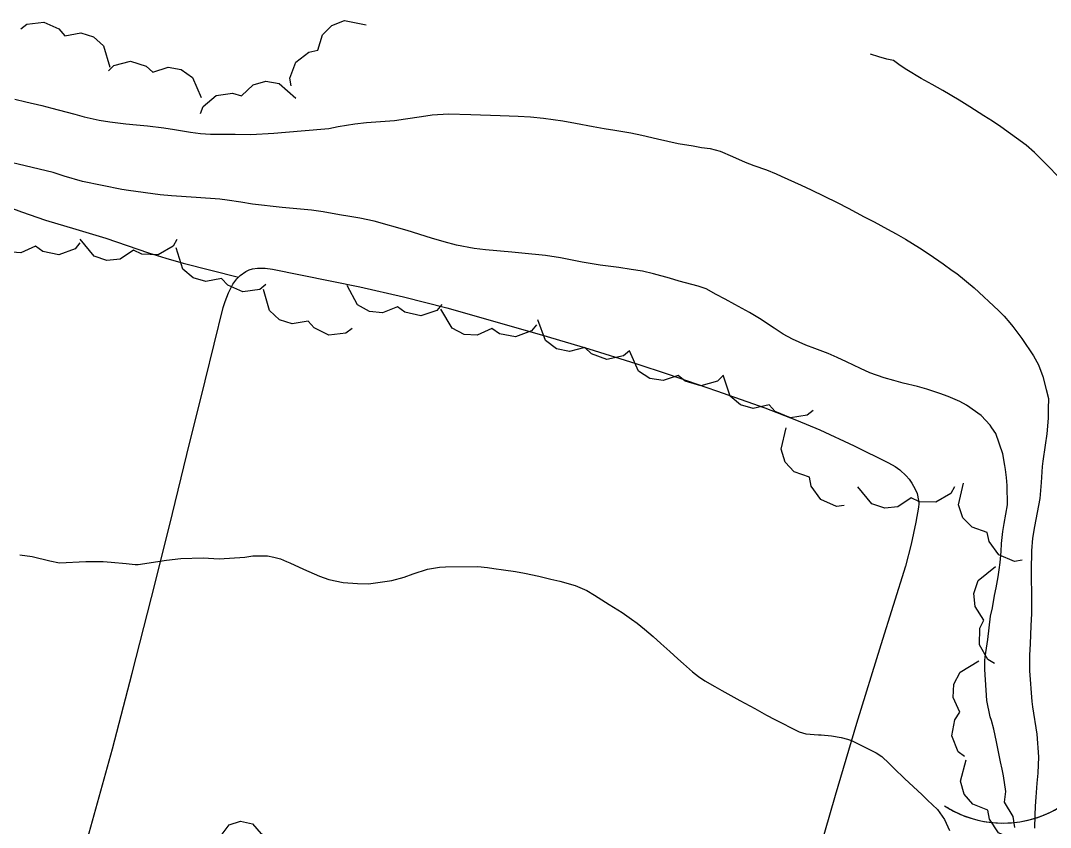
# Model space of a CAD drawing. Extents: x 483350 to 484165, y 4631134 to 4631561.
# Drawn here: x 483863.52 to 483911.22, y 4631523.79 to 4631561.14 of the extents above; entities that cross this region are included whole.
import ezdxf

# ---------------------------------------------------------------- set-up
doc = ezdxf.new("R2010")
doc.units = 0
doc.header["$MEASUREMENT"] = 0
doc.layers.add('1000_corbes', color=35, linetype='Continuous', plot=False)
doc.layers.add('1000_corbes mestres', color=37, linetype='Continuous', plot=False)
doc.layers.add('_POUM POLIGON', color=5, linetype='Continuous', lineweight=30)
doc.layers.add('camins', color=252, linetype='Continuous')
doc.layers.add('vegetació_ boscos', color=7, linetype='Continuous', true_color=0x8bb078)
doc.layers.add('vegetació_arbres', color=7, linetype='Continuous', true_color=0x8bb078)

msp = doc.modelspace()

# ---------------------------------------------------------------- linework, layer by layer
at = {"layer": '1000_corbes', "flags": 128}
for points in [[(483863.252, 4631557.5), (483863.762, 4631557.385), (483864.502, 4631557.214), (483864.967, 4631557.091), (483865.619, 4631556.924), (483866.036, 4631556.813), (483866.473, 4631556.689), (483867.166, 4631556.538), (483867.652, 4631556.456), (483868.401, 4631556.368), (483868.897, 4631556.32), (483869.398, 4631556.267), (483870.153, 4631556.173), (483870.656, 4631556.098), (483871.393, 4631555.983), (483871.86, 4631555.917), (483872.321, 4631555.879), (483873.457, 4631555.885), (483874.182, 4631555.878), (483875.248, 4631555.925), (483876.522, 4631556.037), (483877.807, 4631556.155), (483878.233, 4631556.24), (483879.005, 4631556.368), (483879.546, 4631556.431), (483880.847, 4631556.524), (483881.35, 4631556.593), (483882.092, 4631556.711), (483882.581, 4631556.777), (483883.34, 4631556.831), (483884.381, 4631556.803), (483885.729, 4631556.746), (483886.569, 4631556.722), (483887.145, 4631556.693), (483887.738, 4631556.633), (483888.64, 4631556.499), (483889.228, 4631556.4), (483890.049, 4631556.247), (483890.558, 4631556.155), (483891.044, 4631556.073), (483891.793, 4631555.942), (483892.294, 4631555.847), (483893.028, 4631555.67), (483893.507, 4631555.556), (483893.982, 4631555.457), (483894.668, 4631555.34), (483895.062, 4631555.275), (483895.465, 4631555.22), (483895.932, 4631555.106), (483896.503, 4631554.855), (483897.089, 4631554.597), (483897.485, 4631554.439), (483898.065, 4631554.235), (483898.514, 4631554.046), (483898.749, 4631553.942), (483899.675, 4631553.523), (483900.148, 4631553.307), (483901.348, 4631552.727), (483901.858, 4631552.456), (483902.6, 4631552.062), (483903.063, 4631551.823), (483903.681, 4631551.493), (483904.084, 4631551.27), (483904.507, 4631551.023), (483905.166, 4631550.619), (483905.603, 4631550.327), (483906.258, 4631549.877), (483906.673, 4631549.579), (483906.882, 4631549.429), (483907.687, 4631548.768), (483908.824, 4631547.723), (483909.076, 4631547.453), (483909.338, 4631547.147), (483909.477, 4631546.979), (483909.897, 4631546.429), (483910.443, 4631545.625), (483910.666, 4631545.214), (483910.876, 4631544.67), (483911.021, 4631544.071), (483911.128, 4631543.647), (483911.125, 4631543.165), (483911.113, 4631542.739), (483911.052, 4631542.008), (483910.986, 4631541.492), (483910.872, 4631540.744), (483910.84, 4631540.493), (483910.787, 4631539.765), (483910.73, 4631539.02)], [(483863.252, 4631557.5), (483863.762, 4631557.385), (483864.502, 4631557.214), (483864.967, 4631557.091), (483865.619, 4631556.924), (483866.036, 4631556.813), (483866.473, 4631556.689), (483867.166, 4631556.538), (483867.652, 4631556.456), (483868.401, 4631556.368), (483868.897, 4631556.32), (483869.398, 4631556.267), (483870.153, 4631556.173), (483870.656, 4631556.098), (483871.393, 4631555.983), (483871.86, 4631555.917), (483872.321, 4631555.879), (483873.457, 4631555.885), (483874.182, 4631555.878), (483875.248, 4631555.925), (483876.522, 4631556.037), (483877.807, 4631556.155), (483878.233, 4631556.24), (483879.005, 4631556.368), (483879.546, 4631556.431), (483880.847, 4631556.524), (483881.35, 4631556.593), (483882.092, 4631556.711), (483882.581, 4631556.777), (483883.34, 4631556.831), (483884.381, 4631556.803), (483885.729, 4631556.746), (483886.569, 4631556.722), (483887.145, 4631556.693), (483887.738, 4631556.633), (483888.64, 4631556.499), (483889.228, 4631556.4), (483890.049, 4631556.247), (483890.558, 4631556.155), (483891.044, 4631556.073), (483891.793, 4631555.942), (483892.294, 4631555.847), (483893.028, 4631555.67), (483893.507, 4631555.556), (483893.982, 4631555.457), (483894.668, 4631555.34), (483895.062, 4631555.275), (483895.465, 4631555.22), (483895.932, 4631555.106), (483896.503, 4631554.855), (483897.089, 4631554.597), (483897.485, 4631554.439), (483898.065, 4631554.235), (483898.514, 4631554.046), (483898.749, 4631553.942), (483899.675, 4631553.523), (483900.148, 4631553.307), (483901.348, 4631552.727), (483901.858, 4631552.456), (483902.6, 4631552.062), (483903.063, 4631551.823), (483903.681, 4631551.493), (483904.084, 4631551.27), (483904.507, 4631551.023), (483905.166, 4631550.619), (483905.603, 4631550.327), (483906.258, 4631549.877), (483906.673, 4631549.579), (483906.882, 4631549.429), (483907.687, 4631548.768), (483908.824, 4631547.723), (483909.076, 4631547.453), (483909.338, 4631547.147), (483909.477, 4631546.979), (483909.897, 4631546.429), (483910.443, 4631545.625), (483910.666, 4631545.214), (483910.876, 4631544.67), (483911.021, 4631544.071), (483911.128, 4631543.647), (483911.125, 4631543.165), (483911.113, 4631542.739), (483911.052, 4631542.008), (483910.986, 4631541.492), (483910.872, 4631540.744), (483910.84, 4631540.493), (483910.787, 4631539.765), (483910.73, 4631539.02)], [(483908.896, 4631536.051), (483908.949, 4631536.564), (483908.96, 4631536.936), (483909.013, 4631537.496), (483909.073, 4631537.862), (483909.232, 4631538.731), (483909.219, 4631539.626), (483909.185, 4631539.995), (483909.143, 4631540.367), (483909.116, 4631540.552), (483909.026, 4631541.086), (483908.688, 4631542.025), (483908.515, 4631542.294), (483908.427, 4631542.416), (483908.012, 4631542.865), (483907.342, 4631543.34), (483907.021, 4631543.51), (483906.491, 4631543.745), (483906.107, 4631543.881), (483905.496, 4631544.076), (483905.068, 4631544.198), (483904.408, 4631544.361), (483903.963, 4631544.477), (483903.517, 4631544.603), (483902.865, 4631544.836), (483902.427, 4631545.031), (483901.771, 4631545.342), (483901.338, 4631545.543), (483900.921, 4631545.725), (483900.308, 4631545.965), (483899.897, 4631546.119), (483899.271, 4631546.392), (483898.848, 4631546.627), (483898.42, 4631546.9), (483897.751, 4631547.346), (483897.286, 4631547.63), (483896.607, 4631548), (483896.158, 4631548.243), (483895.744, 4631548.464), (483895.285, 4631548.732), (483894.902, 4631548.851), (483894.027, 4631549.08), (483893.574, 4631549.223), (483892.842, 4631549.425), (483892.334, 4631549.538), (483891.797, 4631549.628), (483891.229, 4631549.715), (483890.374, 4631549.823), (483889.54, 4631549.955), (483888.526, 4631550.168), (483887.838, 4631550.276), (483886.742, 4631550.38), (483886.28, 4631550.43), (483885.06, 4631550.527), (483884.536, 4631550.59), (483883.709, 4631550.748), (483883.137, 4631550.902), (483882.562, 4631551.07), (483881.43, 4631551.433), (483879.906, 4631551.857), (483879.234, 4631551.995), (483878.768, 4631552.075), (483878.288, 4631552.158), (483877.533, 4631552.294), (483876.996, 4631552.368), (483875.639, 4631552.486), (483874.263, 4631552.638), (483873.729, 4631552.732), (483873.091, 4631552.837), (483872.75, 4631552.876), (483871.661, 4631552.958), (483870.515, 4631553.036), (483869.994, 4631553.08), (483868.52, 4631553.272), (483868.209, 4631553.32), (483866.393, 4631553.695), (483865.545, 4631553.948), (483865.029, 4631554.111), (483861.517, 4631554.948)], [(483908.896, 4631536.051), (483908.949, 4631536.564), (483908.96, 4631536.936), (483909.013, 4631537.496), (483909.073, 4631537.862), (483909.232, 4631538.731), (483909.219, 4631539.626), (483909.185, 4631539.995), (483909.143, 4631540.367), (483909.116, 4631540.552), (483909.026, 4631541.086), (483908.688, 4631542.025), (483908.515, 4631542.294), (483908.427, 4631542.416), (483908.012, 4631542.865), (483907.342, 4631543.34), (483907.021, 4631543.51), (483906.491, 4631543.745), (483906.107, 4631543.881), (483905.496, 4631544.076), (483905.068, 4631544.198), (483904.408, 4631544.361), (483903.963, 4631544.477), (483903.517, 4631544.603), (483902.865, 4631544.836), (483902.427, 4631545.031), (483901.771, 4631545.342), (483901.338, 4631545.543), (483900.921, 4631545.725), (483900.308, 4631545.965), (483899.897, 4631546.119), (483899.271, 4631546.392), (483898.848, 4631546.627), (483898.42, 4631546.9), (483897.751, 4631547.346), (483897.286, 4631547.63), (483896.607, 4631548), (483896.158, 4631548.243), (483895.744, 4631548.464), (483895.285, 4631548.732), (483894.902, 4631548.851), (483894.027, 4631549.08), (483893.574, 4631549.223), (483892.842, 4631549.425), (483892.334, 4631549.538), (483891.797, 4631549.628), (483891.229, 4631549.715), (483890.374, 4631549.823), (483889.54, 4631549.955), (483888.526, 4631550.168), (483887.838, 4631550.276), (483886.742, 4631550.38), (483886.28, 4631550.43), (483885.06, 4631550.527), (483884.536, 4631550.59), (483883.709, 4631550.748), (483883.137, 4631550.902), (483882.562, 4631551.07), (483881.43, 4631551.433), (483879.906, 4631551.857), (483879.234, 4631551.995), (483878.768, 4631552.075), (483878.288, 4631552.158), (483877.533, 4631552.294), (483876.996, 4631552.368), (483875.639, 4631552.486), (483874.263, 4631552.638), (483873.729, 4631552.732), (483873.091, 4631552.837), (483872.75, 4631552.876), (483871.661, 4631552.958), (483870.515, 4631553.036), (483869.994, 4631553.08), (483868.52, 4631553.272), (483868.209, 4631553.32), (483866.393, 4631553.695), (483865.545, 4631553.948), (483865.029, 4631554.111), (483861.517, 4631554.948)], [(483910.73, 4631539.02), (483910.492, 4631537.728), (483910.393, 4631537.176), (483910.339, 4631536.59), (483910.327, 4631535.68), (483910.351, 4631534.259), (483910.341, 4631533.692), (483910.317, 4631533.122), (483910.278, 4631532.29), (483910.26, 4631531.768), (483910.247, 4631531.048), (483910.356, 4631529.626), (483910.394, 4631529.376), (483910.591, 4631528.106), (483910.663, 4631527.062), (483910.637, 4631526.304), (483910.599, 4631525.843), (483910.543, 4631525.195), (483910.519, 4631524.774), (483910.501, 4631524.36), (483910.482, 4631523.753)], [(483910.73, 4631539.02), (483910.492, 4631537.728), (483910.393, 4631537.176), (483910.339, 4631536.59), (483910.327, 4631535.68), (483910.351, 4631534.259), (483910.341, 4631533.692), (483910.317, 4631533.122), (483910.278, 4631532.29), (483910.26, 4631531.768), (483910.247, 4631531.048), (483910.356, 4631529.626), (483910.394, 4631529.376), (483910.591, 4631528.106), (483910.663, 4631527.062), (483910.637, 4631526.304), (483910.599, 4631525.843), (483910.543, 4631525.195), (483910.519, 4631524.774), (483910.501, 4631524.36), (483910.482, 4631523.753)], [(483863.484, 4631536.407), (483864.066, 4631536.33), (483864.872, 4631536.137), (483865.322, 4631536.039), (483866.54, 4631536.1), (483867.344, 4631536.097), (483867.722, 4631536.074), (483868.408, 4631536.011), (483868.829, 4631535.971), (483868.968, 4631535.964), (483870.284, 4631536.157), (483870.947, 4631536.249), (483871.975, 4631536.266), (483872.722, 4631536.223), (483873.907, 4631536.308), (483874.275, 4631536.369), (483874.955, 4631536.36), (483875.255, 4631536.31), (483875.554, 4631536.224), (483875.846, 4631536.106), (483875.997, 4631536.04), (483876.621, 4631535.747), (483877.375, 4631535.424), (483877.796, 4631535.271), (483878.46, 4631535.136), (483879.12, 4631535.091), (483879.642, 4631535.062), (483880.719, 4631535.217), (483881.291, 4631535.375), (483881.708, 4631535.527), (483882.374, 4631535.74), (483882.921, 4631535.834), (483883.204, 4631535.849), (483884.696, 4631535.867), (483885.148, 4631535.82), (483885.445, 4631535.774), (483885.885, 4631535.717), (483886.452, 4631535.642), (483886.87, 4631535.557), (483887.532, 4631535.418), (483888.079, 4631535.291), (483888.498, 4631535.189), (483889.217, 4631534.988), (483889.75, 4631534.761), (483890.104, 4631534.545), (483890.787, 4631534.108), (483891.387, 4631533.734), (483891.819, 4631533.437), (483892.084, 4631533.241), (483892.427, 4631532.964), (483892.824, 4631532.628), (483893.184, 4631532.305), (483893.591, 4631531.938), (483893.972, 4631531.595), (483894.233, 4631531.36), (483894.64, 4631530.999), (483894.921, 4631530.773), (483895.211, 4631530.581), (483895.676, 4631530.308), (483896.005, 4631530.136), (483896.834, 4631529.669), (483897.539, 4631529.293), (483898.076, 4631528.992), (483898.463, 4631528.789), (483898.761, 4631528.629), (483899.238, 4631528.382), (483899.587, 4631528.213), (483899.895, 4631528.119), (483900.481, 4631528.076), (483900.599, 4631528.077), (483901.086, 4631528.031), (483901.527, 4631527.947), (483901.819, 4631527.877), (483902.016, 4631527.808), (483902.417, 4631527.608), (483903.155, 4631527.245), (483903.411, 4631527.074), (483903.759, 4631526.744), (483903.984, 4631526.515), (483904.464, 4631526.056), (483905.279, 4631525.3), (483905.536, 4631525.058), (483905.762, 4631524.844), (483905.989, 4631524.618), (483906.322, 4631524.162)], [(483863.484, 4631536.407), (483864.066, 4631536.33), (483864.872, 4631536.137), (483865.322, 4631536.039), (483866.54, 4631536.1), (483867.344, 4631536.097), (483867.722, 4631536.074), (483868.408, 4631536.011), (483868.829, 4631535.971), (483868.968, 4631535.964), (483870.284, 4631536.157), (483870.947, 4631536.249), (483871.975, 4631536.266), (483872.722, 4631536.223), (483873.907, 4631536.308), (483874.275, 4631536.369), (483874.955, 4631536.36), (483875.255, 4631536.31), (483875.554, 4631536.224), (483875.846, 4631536.106), (483875.997, 4631536.04), (483876.621, 4631535.747), (483877.375, 4631535.424), (483877.796, 4631535.271), (483878.46, 4631535.136), (483879.12, 4631535.091), (483879.642, 4631535.062), (483880.719, 4631535.217), (483881.291, 4631535.375), (483881.708, 4631535.527), (483882.374, 4631535.74), (483882.921, 4631535.834), (483883.204, 4631535.849), (483884.696, 4631535.867), (483885.148, 4631535.82), (483885.445, 4631535.774), (483885.885, 4631535.717), (483886.452, 4631535.642), (483886.87, 4631535.557), (483887.532, 4631535.418), (483888.079, 4631535.291), (483888.498, 4631535.189), (483889.217, 4631534.988), (483889.75, 4631534.761), (483890.104, 4631534.545), (483890.787, 4631534.108), (483891.387, 4631533.734), (483891.819, 4631533.437), (483892.084, 4631533.241), (483892.427, 4631532.964), (483892.824, 4631532.628), (483893.184, 4631532.305), (483893.591, 4631531.938), (483893.972, 4631531.595), (483894.233, 4631531.36), (483894.64, 4631530.999), (483894.921, 4631530.773), (483895.211, 4631530.581), (483895.676, 4631530.308), (483896.005, 4631530.136), (483896.834, 4631529.669), (483897.539, 4631529.293), (483898.076, 4631528.992), (483898.463, 4631528.789), (483898.761, 4631528.629), (483899.238, 4631528.382), (483899.587, 4631528.213), (483899.895, 4631528.119), (483900.481, 4631528.076), (483900.599, 4631528.077), (483901.086, 4631528.031), (483901.527, 4631527.947), (483901.819, 4631527.877), (483902.016, 4631527.808), (483902.417, 4631527.608), (483903.155, 4631527.245), (483903.411, 4631527.074), (483903.759, 4631526.744), (483903.984, 4631526.515), (483904.464, 4631526.056), (483905.279, 4631525.3), (483905.536, 4631525.058), (483905.762, 4631524.844), (483905.989, 4631524.618), (483906.322, 4631524.162)], [(483909.581, 4631523.792), (483909.495, 4631524.295), (483909.101, 4631524.968), (483909.151, 4631525.455), (483909.054, 4631526.183), (483908.989, 4631526.494), (483908.918, 4631526.822), (483908.802, 4631527.363), (483908.72, 4631527.749), (483908.595, 4631528.34), (483908.492, 4631528.734), (483908.437, 4631528.918), (483908.274, 4631529.669), (483908.179, 4631531.1), (483908.186, 4631531.497), (483908.196, 4631531.687), (483908.324, 4631532.498), (483908.455, 4631533.564), (483908.533, 4631533.962), (483908.639, 4631534.523), (483908.708, 4631534.886), (483908.795, 4631535.4), (483908.848, 4631535.723), (483908.896, 4631536.051)], [(483909.581, 4631523.792), (483909.495, 4631524.295), (483909.101, 4631524.968), (483909.151, 4631525.455), (483909.054, 4631526.183), (483908.989, 4631526.494), (483908.918, 4631526.822), (483908.802, 4631527.363), (483908.72, 4631527.749), (483908.595, 4631528.34), (483908.492, 4631528.734), (483908.437, 4631528.918), (483908.274, 4631529.669), (483908.179, 4631531.1), (483908.186, 4631531.497), (483908.196, 4631531.687), (483908.324, 4631532.498), (483908.455, 4631533.564), (483908.533, 4631533.962), (483908.639, 4631534.523), (483908.708, 4631534.886), (483908.795, 4631535.4), (483908.848, 4631535.723), (483908.896, 4631536.051)], [(483906.322, 4631524.162), (483906.555, 4631523.656)], [(483906.322, 4631524.162), (483906.555, 4631523.656)]]:
    msp.add_lwpolyline(points, dxfattribs=at)
at = {"layer": '1000_corbes mestres', "flags": 128}
for points in [[(483905.24, 4631558.466), (483904.57, 4631558.87), (483904.256, 4631559.072), (483903.959, 4631559.291), (483903.638, 4631559.365), (483903.276, 4631559.465), (483902.89, 4631559.587)], [(483905.24, 4631558.466), (483904.57, 4631558.87), (483904.256, 4631559.072), (483903.959, 4631559.291), (483903.638, 4631559.365), (483903.276, 4631559.465), (483902.89, 4631559.587)], [(483911.732, 4631553.756), (483911.215, 4631554.318), (483911.033, 4631554.499), (483910.478, 4631555.03), (483910.095, 4631555.37), (483908.928, 4631556.232), (483908.544, 4631556.481), (483908.146, 4631556.732), (483907.487, 4631557.148), (483906.992, 4631557.465), (483906.235, 4631557.909), (483905.739, 4631558.183), (483905.24, 4631558.466)], [(483911.732, 4631553.756), (483911.215, 4631554.318), (483911.033, 4631554.499), (483910.478, 4631555.03), (483910.095, 4631555.37), (483908.928, 4631556.232), (483908.544, 4631556.481), (483908.146, 4631556.732), (483907.487, 4631557.148), (483906.992, 4631557.465), (483906.235, 4631557.909), (483905.739, 4631558.183), (483905.24, 4631558.466)]]:
    msp.add_lwpolyline(points, dxfattribs=at)
at = {"layer": '_POUM POLIGON', "linetype": 'Continuous'}
for start, end in [(237.0313, 340.3948), (270, 340.3948), (237.0313, 246.1288), (246.1288, 270)]:
    msp.add_arc((483909.032, 4631528.992), 5, start, end, dxfattribs=at)
at = {"layer": 'camins', "flags": 128}
for points in [[(483843.227, 4631558.14), (483844.923, 4631557.663), (483846.632, 4631557.222), (483849.198, 4631556.577), (483851.763, 4631555.923), (483855.287, 4631554.981), (483857.044, 4631554.489), (483858.796, 4631553.978), (483860.278, 4631553.493), (483862.473, 4631552.685), (483863.572, 4631552.284), (483864.679, 4631551.91), (483866.078, 4631551.494), (483867.476, 4631551.076), (483868.459, 4631550.732), (483869.444, 4631550.392), (483870.246, 4631550.146), (483871.054, 4631549.921), (483872.332, 4631549.592), (483873.611, 4631549.262)], [(483843.227, 4631558.14), (483844.923, 4631557.663), (483846.632, 4631557.222), (483849.198, 4631556.577), (483851.763, 4631555.923), (483855.287, 4631554.981), (483857.044, 4631554.489), (483858.796, 4631553.978), (483860.278, 4631553.493), (483862.473, 4631552.685), (483863.572, 4631552.284), (483864.679, 4631551.91), (483866.078, 4631551.494), (483867.476, 4631551.076), (483868.459, 4631550.732), (483869.444, 4631550.392), (483870.246, 4631550.146), (483871.054, 4631549.921), (483872.332, 4631549.592), (483873.611, 4631549.262)], [(483867.783, 4631527.43), (483868.687, 4631530.935), (483869.591, 4631534.44), (483870.416, 4631537.747), (483871.224, 4631541.059), (483872.067, 4631544.46), (483872.913, 4631547.86), (483872.992, 4631548.138), (483873.148, 4631548.542), (483873.355, 4631548.937), (483873.531, 4631549.181), (483873.688, 4631549.34), (483873.958, 4631549.53), (483874.107, 4631549.599), (483874.264, 4631549.648), (483874.495, 4631549.686), (483874.845, 4631549.687), (483875.19, 4631549.637), (483879.242, 4631548.815), (483881.262, 4631548.361), (483883.269, 4631547.842), (483887.654, 4631546.591), (483889.837, 4631545.943), (483892.014, 4631545.27), (483893.518, 4631544.78), (483895.76, 4631544.007), (483897.996, 4631543.21), (483899.457, 4631542.649), (483900.535, 4631542.191), (483902.133, 4631541.453), (483903.726, 4631540.667), (483904.033, 4631540.494), (483904.245, 4631540.344), (483904.537, 4631540.075), (483904.673, 4631539.915), (483904.803, 4631539.735), (483904.962, 4631539.457), (483905.048, 4631539.248), (483905.116, 4631538.932), (483905.122, 4631538.774), (483905.108, 4631538.615), (483904.994, 4631537.931), (483904.779, 4631536.905), (483904.503, 4631535.887), (483903.363, 4631532.238), (483902.234, 4631528.597), (483901.246, 4631525.275), (483900.291, 4631521.944)], [(483867.783, 4631527.43), (483868.687, 4631530.935), (483869.591, 4631534.44), (483870.416, 4631537.747), (483871.224, 4631541.059), (483872.067, 4631544.46), (483872.913, 4631547.86), (483872.992, 4631548.138), (483873.148, 4631548.542), (483873.355, 4631548.937), (483873.531, 4631549.181), (483873.688, 4631549.34), (483873.958, 4631549.53), (483874.107, 4631549.599), (483874.264, 4631549.648), (483874.495, 4631549.686), (483874.845, 4631549.687), (483875.19, 4631549.637), (483879.242, 4631548.815), (483881.262, 4631548.361), (483883.269, 4631547.842), (483887.654, 4631546.591), (483889.837, 4631545.943), (483892.014, 4631545.27), (483893.518, 4631544.78), (483895.76, 4631544.007), (483897.996, 4631543.21), (483899.457, 4631542.649), (483900.535, 4631542.191), (483902.133, 4631541.453), (483903.726, 4631540.667), (483904.033, 4631540.494), (483904.245, 4631540.344), (483904.537, 4631540.075), (483904.673, 4631539.915), (483904.803, 4631539.735), (483904.962, 4631539.457), (483905.048, 4631539.248), (483905.116, 4631538.932), (483905.122, 4631538.774), (483905.108, 4631538.615), (483904.994, 4631537.931), (483904.779, 4631536.905), (483904.503, 4631535.887), (483903.363, 4631532.238), (483902.234, 4631528.597), (483901.246, 4631525.275), (483900.291, 4631521.944)], [(483864.889, 4631516.561), (483864.977, 4631516.991), (483865.12, 4631517.534), (483865.269, 4631518.32), (483865.463, 4631519.091), (483866.623, 4631523.26), (483867.783, 4631527.43)], [(483864.889, 4631516.561), (483864.977, 4631516.991), (483865.12, 4631517.534), (483865.269, 4631518.32), (483865.463, 4631519.091), (483866.623, 4631523.26), (483867.783, 4631527.43)]]:
    msp.add_lwpolyline(points, dxfattribs=at)
at = {"layer": 'vegetació_ boscos', "flags": 128}
for points in [[(483863.533, 4631560.76), (483863.818, 4631560.977), (483864.604, 4631561.074), (483865.294, 4631560.756), (483865.576, 4631560.439), (483866.308, 4631560.573), (483866.892, 4631560.392), (483867.36, 4631559.971), (483867.651, 4631558.99)], [(483863.533, 4631560.76), (483863.818, 4631560.977), (483864.604, 4631561.074), (483865.294, 4631560.756), (483865.576, 4631560.439), (483866.308, 4631560.573), (483866.892, 4631560.392), (483867.36, 4631559.971), (483867.651, 4631558.99)], [(483876.056, 4631558.12), (483875.995, 4631558.473), (483876.274, 4631559.214), (483876.877, 4631559.678), (483877.288, 4631559.78), (483877.51, 4631560.491), (483877.942, 4631560.924), (483878.532, 4631561.143), (483879.535, 4631560.945)], [(483876.056, 4631558.12), (483875.995, 4631558.473), (483876.274, 4631559.214), (483876.877, 4631559.678), (483877.288, 4631559.78), (483877.51, 4631560.491), (483877.942, 4631560.924), (483878.532, 4631561.143), (483879.535, 4631560.945)], [(483867.588, 4631558.82), (483867.844, 4631559.071), (483868.612, 4631559.265), (483869.336, 4631559.035), (483869.655, 4631558.756), (483870.365, 4631558.98), (483870.967, 4631558.872), (483871.484, 4631558.513), (483871.894, 4631557.576)], [(483867.588, 4631558.82), (483867.844, 4631559.071), (483868.612, 4631559.265), (483869.336, 4631559.035), (483869.655, 4631558.756), (483870.365, 4631558.98), (483870.967, 4631558.872), (483871.484, 4631558.513), (483871.894, 4631557.576)], [(483871.854, 4631556.835), (483871.977, 4631557.172), (483872.587, 4631557.677), (483873.341, 4631557.78), (483873.749, 4631557.664), (483874.294, 4631558.171), (483874.884, 4631558.333), (483875.504, 4631558.23), (483876.277, 4631557.56)], [(483871.854, 4631556.835), (483871.977, 4631557.172), (483872.587, 4631557.677), (483873.341, 4631557.78), (483873.749, 4631557.664), (483874.294, 4631558.171), (483874.884, 4631558.333), (483875.504, 4631558.23), (483876.277, 4631557.56)], [(483866.269, 4631550.858), (483866.043, 4631550.58), (483865.301, 4631550.302), (483864.555, 4631550.451), (483864.208, 4631550.694), (483863.527, 4631550.393), (483862.917, 4631550.433), (483862.363, 4631550.733), (483861.852, 4631551.619)], [(483866.269, 4631550.858), (483866.043, 4631550.58), (483865.301, 4631550.302), (483864.555, 4631550.451), (483864.208, 4631550.694), (483863.527, 4631550.393), (483862.917, 4631550.433), (483862.363, 4631550.733), (483861.852, 4631551.619)], [(483870.76, 4631551.012), (483870.583, 4631550.701), (483869.897, 4631550.304), (483869.137, 4631550.327), (483868.754, 4631550.509), (483868.132, 4631550.1), (483867.524, 4631550.038), (483866.929, 4631550.243), (483866.278, 4631551.032)], [(483870.76, 4631551.012), (483870.583, 4631550.701), (483869.897, 4631550.304), (483869.137, 4631550.327), (483868.754, 4631550.509), (483868.132, 4631550.1), (483867.524, 4631550.038), (483866.929, 4631550.243), (483866.278, 4631551.032)], [(483874.882, 4631548.923), (483874.601, 4631548.701), (483873.817, 4631548.589), (483873.121, 4631548.895), (483872.833, 4631549.207), (483872.103, 4631549.059), (483871.516, 4631549.23), (483871.041, 4631549.642), (483870.732, 4631550.617)], [(483874.882, 4631548.923), (483874.601, 4631548.701), (483873.817, 4631548.589), (483873.121, 4631548.895), (483872.833, 4631549.207), (483872.103, 4631549.059), (483871.516, 4631549.23), (483871.041, 4631549.642), (483870.732, 4631550.617)], [(483878.875, 4631546.892), (483878.588, 4631546.678), (483877.801, 4631546.588), (483877.113, 4631546.913), (483876.835, 4631547.232), (483876.101, 4631547.106), (483875.519, 4631547.292), (483875.055, 4631547.718), (483874.774, 4631548.701)], [(483878.875, 4631546.892), (483878.588, 4631546.678), (483877.801, 4631546.588), (483877.113, 4631546.913), (483876.835, 4631547.232), (483876.101, 4631547.106), (483875.519, 4631547.292), (483875.055, 4631547.718), (483874.774, 4631548.701)], [(483883.04, 4631548.001), (483882.806, 4631547.73), (483882.057, 4631547.473), (483881.316, 4631547.642), (483880.974, 4631547.894), (483880.285, 4631547.612), (483879.677, 4631547.669), (483879.132, 4631547.984), (483878.646, 4631548.884)], [(483883.04, 4631548.001), (483882.806, 4631547.73), (483882.057, 4631547.473), (483881.316, 4631547.642), (483880.974, 4631547.894), (483880.285, 4631547.612), (483879.677, 4631547.669), (483879.132, 4631547.984), (483878.646, 4631548.884)], [(483887.413, 4631547.064), (483887.189, 4631546.784), (483886.449, 4631546.5), (483885.703, 4631546.642), (483885.353, 4631546.882), (483884.674, 4631546.575), (483884.064, 4631546.61), (483883.509, 4631546.906), (483882.99, 4631547.787)], [(483887.413, 4631547.064), (483887.189, 4631546.784), (483886.449, 4631546.5), (483885.703, 4631546.642), (483885.353, 4631546.882), (483884.674, 4631546.575), (483884.064, 4631546.61), (483883.509, 4631546.906), (483882.99, 4631547.787)], [(483891.722, 4631545.858), (483891.456, 4631545.618), (483890.68, 4631545.457), (483889.966, 4631545.718), (483889.66, 4631546.011), (483888.941, 4631545.818), (483888.344, 4631545.951), (483887.843, 4631546.332), (483887.474, 4631547.286)], [(483891.722, 4631545.858), (483891.456, 4631545.618), (483890.68, 4631545.457), (483889.966, 4631545.718), (483889.66, 4631546.011), (483888.941, 4631545.818), (483888.344, 4631545.951), (483887.843, 4631546.332), (483887.474, 4631547.286)], [(483896.051, 4631544.701), (483895.801, 4631544.444), (483895.038, 4631544.233), (483894.308, 4631544.446), (483893.983, 4631544.719), (483893.278, 4631544.479), (483892.674, 4631544.573), (483892.15, 4631544.921), (483891.719, 4631545.848)], [(483896.051, 4631544.701), (483895.801, 4631544.444), (483895.038, 4631544.233), (483894.308, 4631544.446), (483893.983, 4631544.719), (483893.278, 4631544.479), (483892.674, 4631544.573), (483892.15, 4631544.921), (483891.719, 4631545.848)], [(483900.241, 4631543.098), (483899.963, 4631542.872), (483899.181, 4631542.748), (483898.48, 4631543.044), (483898.188, 4631543.351), (483897.46, 4631543.193), (483896.871, 4631543.355), (483896.389, 4631543.76), (483896.066, 4631544.73)], [(483900.241, 4631543.098), (483899.963, 4631542.872), (483899.181, 4631542.748), (483898.48, 4631543.044), (483898.188, 4631543.351), (483897.46, 4631543.193), (483896.871, 4631543.355), (483896.389, 4631543.76), (483896.066, 4631544.73)], [(483901.665, 4631538.7), (483901.31, 4631538.655), (483900.581, 4631538.965), (483900.143, 4631539.586), (483900.058, 4631540.002), (483899.358, 4631540.253), (483898.943, 4631540.703), (483898.749, 4631541.302), (483898.989, 4631542.295)], [(483901.665, 4631538.7), (483901.31, 4631538.655), (483900.581, 4631538.965), (483900.143, 4631539.586), (483900.058, 4631540.002), (483899.358, 4631540.253), (483898.943, 4631540.703), (483898.749, 4631541.302), (483898.989, 4631542.295)], [(483906.779, 4631539.562), (483906.603, 4631539.249), (483905.92, 4631538.848), (483905.16, 4631538.867), (483904.776, 4631539.046), (483904.156, 4631538.633), (483903.548, 4631538.568), (483902.952, 4631538.769), (483902.297, 4631539.554)], [(483906.779, 4631539.562), (483906.603, 4631539.249), (483905.92, 4631538.848), (483905.16, 4631538.867), (483904.776, 4631539.046), (483904.156, 4631538.633), (483903.548, 4631538.568), (483902.952, 4631538.769), (483902.297, 4631539.554)], [(483909.917, 4631536.158), (483909.562, 4631536.108), (483908.829, 4631536.41), (483908.384, 4631537.027), (483908.295, 4631537.441), (483907.591, 4631537.685), (483907.172, 4631538.129), (483906.971, 4631538.726), (483907.2, 4631539.723)], [(483909.917, 4631536.158), (483909.562, 4631536.108), (483908.829, 4631536.41), (483908.384, 4631537.027), (483908.295, 4631537.441), (483907.591, 4631537.685), (483907.172, 4631538.129), (483906.971, 4631538.726), (483907.2, 4631539.723)], [(483908.638, 4631531.386), (483908.327, 4631531.564), (483907.933, 4631532.252), (483907.959, 4631533.011), (483908.142, 4631533.394), (483907.735, 4631534.017), (483907.676, 4631534.626), (483907.883, 4631535.22), (483908.675, 4631535.868)], [(483908.638, 4631531.386), (483908.327, 4631531.564), (483907.933, 4631532.252), (483907.959, 4631533.011), (483908.142, 4631533.394), (483907.735, 4631534.017), (483907.676, 4631534.626), (483907.883, 4631535.22), (483908.675, 4631535.868)], [(483907.237, 4631527.074), (483906.955, 4631527.295), (483906.663, 4631528.032), (483906.797, 4631528.78), (483907.033, 4631529.133), (483906.719, 4631529.808), (483906.747, 4631530.418), (483907.036, 4631530.977), (483907.912, 4631531.505)], [(483907.237, 4631527.074), (483906.955, 4631527.295), (483906.663, 4631528.032), (483906.797, 4631528.78), (483907.033, 4631529.133), (483906.719, 4631529.808), (483906.747, 4631530.418), (483907.036, 4631530.977), (483907.912, 4631531.505)], [(483909.895, 4631523.252), (483909.539, 4631523.217), (483908.818, 4631523.546), (483908.397, 4631524.18), (483908.324, 4631524.597), (483907.63, 4631524.867), (483907.228, 4631525.328), (483907.051, 4631525.932), (483907.318, 4631526.919)], [(483909.895, 4631523.252), (483909.539, 4631523.217), (483908.818, 4631523.546), (483908.397, 4631524.18), (483908.324, 4631524.597), (483907.63, 4631524.867), (483907.228, 4631525.328), (483907.051, 4631525.932), (483907.318, 4631526.919)]]:
    msp.add_lwpolyline(points, dxfattribs=at)
at = {"layer": 'vegetació_arbres', "flags": 128}
msp.add_lwpolyline([(483873.222, 4631520.2), (483872.314, 4631520.624), (483872.032, 4631521.132), (483872.054, 4631521.73), (483871.778, 4631522.21), (483871.786, 4631522.758), (483872.218, 4631523.28), (483872.858, 4631523.478), (483873.186, 4631523.918), (483873.702, 4631524.084), (483874.27, 4631523.954), (483874.662, 4631523.5), (483875.224, 4631523.334), (483875.65, 4631522.766), (483875.698, 4631522.14), (483875.322, 4631521.51), (483875.322, 4631520.974), (483874.958, 4631520.454), (483874.234, 4631520.186), (483873.68, 4631520.31), (483873.222, 4631520.2)], dxfattribs=at)
msp.add_lwpolyline([(483873.222, 4631520.2), (483872.314, 4631520.624), (483872.032, 4631521.132), (483872.054, 4631521.73), (483871.778, 4631522.21), (483871.786, 4631522.758), (483872.218, 4631523.28), (483872.858, 4631523.478), (483873.186, 4631523.918), (483873.702, 4631524.084), (483874.27, 4631523.954), (483874.662, 4631523.5), (483875.224, 4631523.334), (483875.65, 4631522.766), (483875.698, 4631522.14), (483875.322, 4631521.51), (483875.322, 4631520.974), (483874.958, 4631520.454), (483874.234, 4631520.186), (483873.68, 4631520.31), (483873.222, 4631520.2)], dxfattribs=at)

doc.saveas('drawing.dxf')
